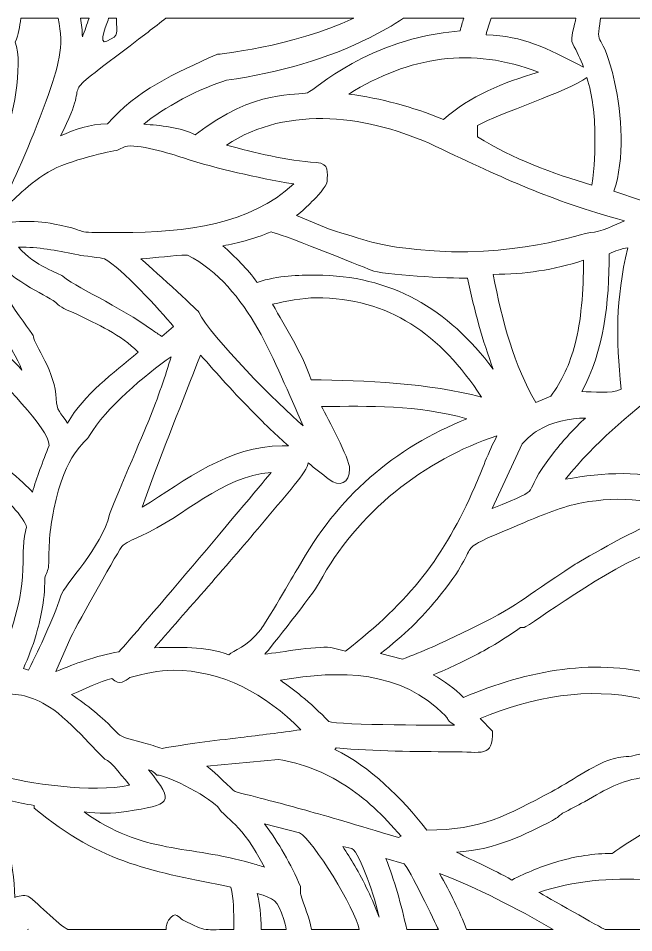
# Model space of a CAD drawing. Header units: millimetres. Extents: x -1200 to 1200, y -594 to 590.
# Drawn here: x -362 to 435, y -594 to 590 of the extents above; entities that cross this region are included whole.
import ezdxf

# ---------------------------------------------------------------- set-up
doc = ezdxf.new("R2010")
doc.units = ezdxf.units.MM
doc.header["$MEASUREMENT"] = 0
doc.layers.add('Layer 1', color=7, linetype='Continuous')

msp = doc.modelspace()

# ---------------------------------------------------------------- linework, layer by layer
at = {"layer": 'Layer 1', "color": 250, "lineweight": 20}
for points, knots in [([(-358.5241, 589.9734), (-358.5241, 589.9734), (-310.2887, 589.9734), (-310.2887, 589.9734), (-301.9606, 552.4714), (-309.5792, 528.7418), (-325.7644, 483.1312), (-345.0599, 428.7555), (-372.9851, 369.0351), (-379.4653, 355.6453), (-380.9312, 352.8625), (-379.518, 349.6186), (-376.6926, 348.9225), (-376.6926, 348.9225), (-376.6926, 348.9216), (-376.6926, 348.9216), (-372.7638, 348.0292), (-347.9184, 378.2642), (-317.6642, 393.8626), (-287.7162, 409.3031), (-233.4444, 419.065), (-232.3996, 419.6015), (-232.3996, 419.6015), (-223.5967, 424.1252), (-223.5967, 424.1252), (-208.3727, 427.7729), (-164.7177, 414.7876), (-147.8454, 409.2455), (-101.6282, 394.0642), (-55.2597, 384.2562), (-5.0954, 375.488), (-61.7398, 322.9765), (-143.3998, 312.6791), (-229.4936, 312.6791), (-304.2314, 312.6791), (-258.8467, 312.7818), (-315.1029, 323.6521), (-345.0953, 329.4476), (-366.3067, 326.6071), (-395.5984, 323.2612), (-395.5984, 323.2612), (-395.5984, 403.5807), (-395.5984, 403.5807), (-395.5984, 404.7527), (-394.012, 408.3123), (-391.8537, 413.1576), (-389.004, 419.5542), (-384.2113, 438.9408), (-377.5854, 445.395), (-371.4272, 451.3934), (-354.3513, 530.7346), (-365.9003, 559.1996), (-361.0566, 569.2129), (-360.1328, 578.9162), (-358.5241, 589.9734)], [0, 0, 0, 0, 0.055555556, 0.055555556, 0.055555556, 0.111111111, 0.111111111, 0.111111111, 0.166666667, 0.166666667, 0.166666667, 0.222222222, 0.222222222, 0.222222222, 0.277777778, 0.277777778, 0.277777778, 0.333333333, 0.333333333, 0.333333333, 0.388888889, 0.388888889, 0.388888889, 0.444444444, 0.444444444, 0.444444444, 0.5, 0.5, 0.5, 0.555555556, 0.555555556, 0.555555556, 0.611111111, 0.611111111, 0.611111111, 0.666666667, 0.666666667, 0.666666667, 0.722222222, 0.722222222, 0.722222222, 0.777777778, 0.777777778, 0.777777778, 0.833333333, 0.833333333, 0.833333333, 0.888888889, 0.888888889, 0.888888889, 0.944444444, 0.944444444, 0.944444444, 1, 1, 1, 1]), ([(-170.693, 589.9734), (-170.693, 589.9734), (72.4977, 589.9734), (72.4977, 589.9734), (-8.2885, 552.0629), (-104.7888, 543.2928), (-104.8008, 543.2873), (-159.0206, 518.5255), (-209.4396, 496.4504), (-246.1314, 453.3225), (-270.2809, 452.9524), (-287.8476, 445.9682), (-307.0584, 437.8549), (-258.0265, 531.468), (-330.9328, 466.8338), (-193.8421, 572.1747), (-185.9106, 578.2694), (-178.0967, 584.2732), (-170.693, 589.9734)], [0, 0, 0, 0, 0.166666667, 0.166666667, 0.166666667, 0.333333333, 0.333333333, 0.333333333, 0.5, 0.5, 0.5, 0.666666667, 0.666666667, 0.666666667, 0.833333333, 0.833333333, 0.833333333, 1, 1, 1, 1]), ([(-281.1218, 589.9734), (-281.1218, 589.9734), (-270.2482, 589.9734), (-270.2482, 589.9734), (-272.8846, 581.962), (-275.7376, 574.0219), (-278.793, 566.1665), (-279.0749, 574.1686), (-279.8518, 582.1425), (-281.1218, 589.9734)], [0, 0, 0, 0, 0.333333333, 0.333333333, 0.333333333, 0.666666667, 0.666666667, 0.666666667, 1, 1, 1, 1]), ([(-244.811, 589.9734), (-244.811, 589.9734), (-234.8167, 589.9734), (-234.8167, 589.9734), (-234.8167, 569.2305), (-229.7904, 569.1419), (-247.0063, 560.2831), (-260.497, 553.3412), (-245.2997, 587.6416), (-244.811, 589.9734)], [0, 0, 0, 0, 0.333333333, 0.333333333, 0.333333333, 0.666666667, 0.666666667, 0.666666667, 1, 1, 1, 1]), ([(137.021, 589.9734), (137.021, 589.9734), (215.0109, 589.9734), (215.0109, 589.9734), (213.2866, 584.5694), (211.777, 579.1926), (210.3797, 573.6583), (88.9454, 563.5997), (24.3209, 497.6421), (12.6297, 493.521), (0.9584, 489.4069), (-55.3902, 499.8359), (-132.5677, 439.0569), (-151.5858, 448.8603), (-178.4802, 451.323), (-199.1715, 452.8969), (-177.3652, 472.1404), (-122.8522, 501.6752), (-92.0164, 509.6547), (-22.412, 519.9451), (39.6603, 538.061), (92.9247, 564.6637), (108.3755, 572.3806), (123.0832, 580.8121), (137.021, 589.9734)], [0, 0, 0, 0, 0.125, 0.125, 0.125, 0.25, 0.25, 0.25, 0.375, 0.375, 0.375, 0.5, 0.5, 0.5, 0.625, 0.625, 0.625, 0.75, 0.75, 0.75, 0.875, 0.875, 0.875, 1, 1, 1, 1]), ([(250.4256, 589.9734), (250.4256, 589.9734), (360.1234, 589.9734), (360.1234, 589.9734), (359.5489, 581.8364), (352.0674, 564.1738), (356.2983, 556.8848), (361.6807, 547.1539), (366.304, 537.0294), (370.1636, 526.5102), (319.5978, 552.5511), (293.8682, 566.4489), (243.9136, 568.7601), (245.858, 576.1571), (248.0331, 583.2278), (250.4256, 589.9734)], [0, 0, 0, 0, 0.2, 0.2, 0.2, 0.4, 0.4, 0.4, 0.6, 0.6, 0.6, 0.8, 0.8, 0.8, 1, 1, 1, 1]), ([(392.321, 589.9734), (392.321, 589.9734), (459.8678, 589.9734), (459.8678, 589.9734), (462.5818, 572.9484), (465.3845, 556.3499), (468.3736, 540.2553), (473.7586, 511.254), (479.7333, 484.0562), (486.8675, 459.2468), (486.358, 453.2761), (479.8646, 446.0318), (477.734, 440.3801), (477.734, 440.3801), (445.1477, 353.9812), (445.1477, 353.9812), (445.1477, 353.9812), (409.6234, 366.1872), (409.6234, 366.1872), (423.5788, 406.7057), (419.7517, 466.1485), (410.4852, 507.5559), (394.553, 578.7493), (384.8316, 548.1412), (392.321, 589.9734)], [0, 0, 0, 0, 0.125, 0.125, 0.125, 0.25, 0.25, 0.25, 0.375, 0.375, 0.375, 0.5, 0.5, 0.5, 0.625, 0.625, 0.625, 0.75, 0.75, 0.75, 0.875, 0.875, 0.875, 1, 1, 1, 1]), ([(188.6873, 459.039), (223.5297, 489.1231), (265.9517, 507.1114), (311.9261, 520.0536), (225.757, 553.8932), (144.817, 540.5874), (66.0953, 491.9207), (108.3265, 486.1407), (147.4263, 475.8263), (188.6873, 459.039)], [0, 0, 0, 0, 0.333333333, 0.333333333, 0.333333333, 0.666666667, 0.666666667, 0.666666667, 1, 1, 1, 1]), ([(384.8562, 438.7425), (384.8562, 465.016), (381.626, 489.5109), (374.5951, 513.1495), (349.7028, 495.464), (260.6389, 466.6047), (232.9127, 451.1317), (232.9127, 451.1317), (232.9127, 436.2902), (232.9127, 436.2902), (278.859, 408.2339), (329.8669, 388.758), (380.9356, 374.0991), (384.8554, 397.1825), (384.8562, 420.1419), (384.8562, 438.7425)], [0, 0, 0, 0, 0.2, 0.2, 0.2, 0.4, 0.4, 0.4, 0.6, 0.6, 0.6, 0.8, 0.8, 0.8, 1, 1, 1, 1]), ([(39.9528, 317.4324), (90.6347, 301.3574), (100.7108, 296.3535), (154.0292, 290.6638), (278.2375, 277.4094), (371.7101, 312.6791), (379.5268, 312.6791), (391.4155, 312.6791), (411.5611, 323.1436), (423.3731, 327.5726), (321.5359, 356.2632), (272.5528, 380.0551), (177.9568, 424.538), (94.8756, 463.6062), (-12.6769, 479.2037), (-92.2011, 425.6552), (-55.3243, 416.357), (-14.4754, 405.4125), (24.0512, 403.1105), (42.2122, 402.0254), (38.0235, 390.07), (38.0235, 378.4642), (38.0235, 372.4835), (23.6832, 358.0282), (18.4496, 352.6326), (18.4496, 352.6326), (18.4584, 352.6234), (18.4584, 352.6234), (12.6261, 346.6096), (5.9912, 340.5704), (-1.4398, 334.5075), (-1.4398, 334.5075), (39.9528, 317.4324), (39.9528, 317.4324)], [0, 0, 0, 0, 0.090909091, 0.090909091, 0.090909091, 0.181818182, 0.181818182, 0.181818182, 0.272727273, 0.272727273, 0.272727273, 0.363636364, 0.363636364, 0.363636364, 0.454545455, 0.454545455, 0.454545455, 0.545454545, 0.545454545, 0.545454545, 0.636363636, 0.636363636, 0.636363636, 0.727272727, 0.727272727, 0.727272727, 0.818181818, 0.818181818, 0.818181818, 0.909090909, 0.909090909, 0.909090909, 1, 1, 1, 1]), ([(23.862, 257.4267), (119.5352, 257.4267), (195.609, 213.9182), (253.1858, 135.8533), (239.5466, 172.2811), (228.8468, 211.7314), (220.0548, 253.345), (198.2653, 253.3344), (109.1453, 257.5566), (95.0387, 263.8323), (82.2311, 269.5299), (-28.0001, 313.43), (-34.5355, 313.3179), (-46.2769, 308.5335), (-56.9561, 304.892), (-68.1975, 301.841), (-77.207, 299.3959), (-86.5808, 297.3291), (-97.1628, 295.3515), (-80.8744, 281.6624), (-65.2258, 265.1804), (-52.4787, 248.1287), (-23.8704, 257.4249), (-0.0063, 257.4267), (23.862, 257.4267)], [0, 0, 0, 0, 0.125, 0.125, 0.125, 0.25, 0.25, 0.25, 0.375, 0.375, 0.375, 0.5, 0.5, 0.5, 0.625, 0.625, 0.625, 0.75, 0.75, 0.75, 0.875, 0.875, 0.875, 1, 1, 1, 1]), ([(-400.478, 286.6131), (-400.478, 250.7472), (-342.0125, 182.1932), (-342.0125, 177.5027), (-342.0125, 168.5241), (-312.7792, 130.2697), (-312.7792, 97.1284), (-312.7792, 82.8464), (-306.7872, 79.177), (-298.0902, 65.7285), (-276.6094, 103.7374), (-238.7426, 130.2706), (-206.7855, 157.7146), (-228.9698, 180.5981), (-259.4083, 193.7488), (-287.1115, 207.4709), (-294.1401, 210.9524), (-305.2846, 214.05), (-310.5698, 219.5001), (-323.9178, 233.2647), (-362.14, 241.0815), (-400.478, 286.6131)], [0, 0, 0, 0, 0.142857143, 0.142857143, 0.142857143, 0.285714286, 0.285714286, 0.285714286, 0.428571429, 0.428571429, 0.428571429, 0.571428571, 0.571428571, 0.571428571, 0.714285714, 0.714285714, 0.714285714, 0.857142857, 0.857142857, 0.857142857, 1, 1, 1, 1]), ([(-356.174, 293.5271), (-356.174, 293.5271), (-361.5423, 293.5271), (-361.5423, 293.5271), (-340.1219, 268.3088), (-308.1439, 260.0294), (-304.3195, 256.0743), (-293.8857, 245.2846), (-229.1471, 216.1283), (-188.0892, 186.3305), (-184.1751, 183.4898), (-180.1067, 180.8498), (-176.1223, 178.1142), (-176.1223, 178.1142), (-160.7386, 190.8059), (-160.7386, 190.8059), (-178.8654, 212.5391), (-227.8478, 266.7045), (-250.3834, 278.4441), (-253.089, 279.8536), (-278.6269, 282.4709), (-283.9545, 283.5584), (-307.932, 288.4721), (-331.7788, 293.5271), (-356.174, 293.5271)], [0, 0, 0, 0, 0.125, 0.125, 0.125, 0.25, 0.25, 0.25, 0.375, 0.375, 0.375, 0.5, 0.5, 0.5, 0.625, 0.625, 0.625, 0.75, 0.75, 0.75, 0.875, 0.875, 0.875, 1, 1, 1, 1]), ([(427.3944, 293.0132), (419.5456, 291.7494), (410.4166, 288.4964), (403.4368, 285.1806), (403.4368, 222.4828), (396.5955, 158.4855), (367.8277, 106.7098), (382.5623, 106.7098), (405.9251, 103.2537), (418.725, 109.8575), (412.6633, 178.5855), (411.2621, 222.0558), (427.3944, 293.0132)], [0, 0, 0, 0, 0.25, 0.25, 0.25, 0.5, 0.5, 0.5, 0.75, 0.75, 0.75, 1, 1, 1, 1]), ([(-142.8367, 283.4655), (-162.1626, 283.2932), (-182.3762, 279.5832), (-203.138, 278.7012), (-193.7914, 270.4252), (-129.5038, 212.5665), (-128.078, 209.6052), (-113.0041, 178.2995), (-24.788, 89.3577), (6.9882, 62.5216), (-30.5073, 144.6839), (-62.0039, 241.2462), (-142.8367, 283.4655)], [0, 0, 0, 0, 0.25, 0.25, 0.25, 0.5, 0.5, 0.5, 0.75, 0.75, 0.75, 1, 1, 1, 1]), ([(370.2334, 276.7483), (330.6694, 263.8166), (294.2638, 258.7698), (253.3006, 258.3791), (264.5353, 198.3312), (280.8838, 139.3041), (308.2583, 92.7305), (308.2583, 92.7305), (328.0266, 100.8766), (328.0266, 100.8766), (341.9468, 120.2637), (352.42, 142.0821), (359.4464, 168.6548), (366.8579, 196.6845), (370.2334, 237.0909), (370.2334, 276.7483)], [0, 0, 0, 0, 0.2, 0.2, 0.2, 0.4, 0.4, 0.4, 0.6, 0.6, 0.6, 0.8, 0.8, 0.8, 1, 1, 1, 1]), ([(-493.0457, 260.2153), (-493.0457, 204.2226), (-487.6911, 141.2857), (-464.2137, 89.0069), (-458.0534, 75.2892), (-426.7626, 41.405), (-414.6315, 41.4003), (-406.3022, 41.3972), (-404.1111, 35.0901), (-400.691, 29.0968), (-398.1795, 24.6957), (-352.7181, -12.0701), (-343.4355, -23.3897), (-338.2245, -5.2411), (-330.0916, 15.8347), (-321.8932, 36.9796), (-321.4253, 58.8523), (-387.4844, 122.9721), (-408.0223, 144.1508), (-483.6885, 222.1771), (-429.2866, 252.1174), (-420.0166, 218.8358), (-416.9133, 207.6943), (-407.3094, 200.7247), (-401.0472, 189.7752), (-384.0321, 160.0241), (-380.9711, 159.2756), (-357.0534, 134.6067), (-368.2915, 164.083), (-407.4032, 213.489), (-427.0827, 253.345), (-448.3002, 253.345), (-472.6298, 250.5389), (-493.0457, 260.2153)], [0, 0, 0, 0, 0.090909091, 0.090909091, 0.090909091, 0.181818182, 0.181818182, 0.181818182, 0.272727273, 0.272727273, 0.272727273, 0.363636364, 0.363636364, 0.363636364, 0.454545455, 0.454545455, 0.454545455, 0.545454545, 0.545454545, 0.545454545, 0.636363636, 0.636363636, 0.636363636, 0.727272727, 0.727272727, 0.727272727, 0.818181818, 0.818181818, 0.818181818, 0.909090909, 0.909090909, 0.909090909, 1, 1, 1, 1]), ([(24.0698, 228.2222), (6.1017, 227.7461), (-14.9385, 224.089), (-32.6379, 219.7589), (-15.5534, 190.1443), (6.4717, 155.2199), (17.2794, 121.781), (86.9748, 121.781), (170.72, 117.355), (238.0009, 99.5944), (185.3436, 180.903), (117.7575, 228.1527), (24.0698, 228.2222)], [0, 0, 0, 0, 0.25, 0.25, 0.25, 0.5, 0.5, 0.5, 0.75, 0.75, 0.75, 1, 1, 1, 1]), ([(474.6292, 113.5036), (424.2269, 71.9215), (387.9208, 43.8098), (346.7088, -6.8586), (396.1378, 1.827), (446.8856, 5.9983), (494.7689, -12.8477), (513.9397, 16.3914), (535.3635, 43.2148), (558.4807, 67.0508), (616.3681, 126.7362), (682.8569, 168.7099), (763.1616, 188.6161), (716.1092, 204.0209), (666.727, 199.1963), (617.0258, 184.3648), (585.7713, 175.0377), (552.6113, 161.1804), (518.1838, 143.4536), (518.1838, 143.4536), (474.6292, 113.5036), (474.6292, 113.5036)], [0, 0, 0, 0, 0.142857143, 0.142857143, 0.142857143, 0.285714286, 0.285714286, 0.285714286, 0.428571429, 0.428571429, 0.428571429, 0.571428571, 0.571428571, 0.571428571, 0.714285714, 0.714285714, 0.714285714, 0.857142857, 0.857142857, 0.857142857, 1, 1, 1, 1]), ([(-19.9939, 36.3745), (-19.9939, 36.3745), (-11.9909, 36.3745), (-11.9909, 36.3745), (-27.6302, 50.3165), (-42.2423, 64.3197), (-55.9697, 78.1669), (-55.9697, 78.1669), (-55.9697, 78.1852), (-55.9697, 78.1852), (-82.1237, 104.5664), (-105.0209, 130.3044), (-125.7243, 153.9765), (-151.1135, 89.0977), (-171.0177, 41.4508), (-201.5056, -43.0311), (-144.3047, -7.6259), (-89.7945, 36.3745), (-19.9939, 36.3745)], [0, 0, 0, 0, 0.166666667, 0.166666667, 0.166666667, 0.333333333, 0.333333333, 0.333333333, 0.5, 0.5, 0.5, 0.666666667, 0.666666667, 0.666666667, 0.833333333, 0.833333333, 0.833333333, 1, 1, 1, 1]), ([(-163.938, 151.8021), (-196.9282, 129.1515), (-249.5379, 84.4338), (-269.5093, 49.6758), (-274.9406, 40.2235), (-300.4895, 28.5364), (-315.9248, -45.7321), (-321.3215, -71.6998), (-322.5216, -96.5218), (-322.5216, -118.8751), (-322.5216, -124.1887), (-326.5647, -129.4289), (-327.3915, -134.6462), (-327.479, -167.0804), (-333.7664, -189.7556), (-338.8016, -207.9142), (-343.1159, -223.4746), (-348.9399, -236.9431), (-355.1045, -251.7798), (-355.1045, -251.7798), (-348.6588, -253.997), (-348.6588, -253.997), (-333.3403, -222.4117), (-317.6924, -191.3738), (-306.8091, -157.7979), (-301.9, -142.6529), (-253.7569, -94.6871), (-243.517, -52.4849), (-241.5543, -44.3956), (-196.8748, 58.8409), (-192.7787, 69.3082), (-180.7871, 99.9525), (-171.043, 127.3262), (-163.938, 151.8021)], [0, 0, 0, 0, 0.090909091, 0.090909091, 0.090909091, 0.181818182, 0.181818182, 0.181818182, 0.272727273, 0.272727273, 0.272727273, 0.363636364, 0.363636364, 0.363636364, 0.454545455, 0.454545455, 0.454545455, 0.545454545, 0.545454545, 0.545454545, 0.636363636, 0.636363636, 0.636363636, 0.727272727, 0.727272727, 0.727272727, 0.818181818, 0.818181818, 0.818181818, 0.909090909, 0.909090909, 0.909090909, 1, 1, 1, 1]), ([(0.5221, -121.6902), (49.9375, -30.6116), (126.0631, 34.741), (219.1843, 71.4888), (153.3494, 89.768), (93.9536, 87.5396), (30.9919, 87.5396), (38.6446, 71.7584), (67.2568, 20.5848), (67.2568, 6.7134), (67.2568, -12.7258), (53.8739, -16.9316), (40.7394, -7.0109), (31.4001, 0.05), (22.3799, 7.1891), (13.6583, 14.3775), (13.6583, 4.1969), (-17.054, -29.4461), (-38.9015, -55.7274), (-84.064, -110.0548), (-138.2094, -170.6984), (-185.4775, -224.8471), (-153.1766, -224.8471), (-120.3934, -222.2274), (-89.2941, -234.156), (-83.5006, -228.1683), (-65.4059, -224.6564), (-47.8422, -201.4594), (-41.65, -193.2811), (-5.6491, -131.6919), (0.5221, -121.6902)], [0, 0, 0, 0, 0.1, 0.1, 0.1, 0.2, 0.2, 0.2, 0.3, 0.3, 0.3, 0.4, 0.4, 0.4, 0.5, 0.5, 0.5, 0.6, 0.6, 0.6, 0.7, 0.7, 0.7, 0.8, 0.8, 0.8, 0.9, 0.9, 0.9, 1, 1, 1, 1]), ([(290.6173, 39.2177), (290.6173, 39.2177), (252.0031, -44.8373), (252.0031, -44.8373), (328.1145, -12.1366), (280.6862, -37.0887), (332.5986, 29.0358), (344.7105, 44.4641), (358.203, 58.9385), (372.686, 72.4558), (353.377, 72.291), (327.6519, 66.8872), (311.8033, 56.8315), (304.3766, 52.1191), (297.4942, 46.244), (290.6173, 39.2177)], [0, 0, 0, 0, 0.2, 0.2, 0.2, 0.4, 0.4, 0.4, 0.6, 0.6, 0.6, 0.8, 0.8, 0.8, 1, 1, 1, 1]), ([(44.6609, -225.0521), (44.6609, -225.0521), (61.8857, -229.4938), (61.8857, -229.4938), (145.4914, -164.5221), (190.0073, -106.8841), (229.3076, -16.6224), (238.9532, 5.5309), (246.5981, 27.7582), (258.1263, 49.3041), (164.8992, 19.2039), (75.9556, -50.3801), (27.8171, -141.0244), (20.3439, -155.0966), (-36.3224, -226.2524), (-42.4659, -233.3449), (-23.6667, -230.8363), (33.3978, -221.4431), (44.6609, -225.0521)], [0, 0, 0, 0, 0.166666667, 0.166666667, 0.166666667, 0.333333333, 0.333333333, 0.333333333, 0.5, 0.5, 0.5, 0.666666667, 0.666666667, 0.666666667, 0.833333333, 0.833333333, 0.833333333, 1, 1, 1, 1]), ([(-313.3901, -255.8953), (-300.1195, -250.2734), (-287.526, -245.4462), (-275.2992, -241.4118), (-260.3989, -236.4963), (-246.0757, -232.7645), (-231.7808, -230.2173), (-227.5029, -227.7493), (-46.4272, -13.2051), (-34.3912, 1.8243), (-99.1832, -2.7127), (-145.6997, -54.8816), (-203.4067, -80.3698), (-211.4239, -83.9112), (-219.4436, -87.4553), (-226.2225, -91.9699), (-231.343, -97.4751), (-283.4158, -190.5234), (-293.786, -211.4218), (-293.786, -211.4218), (-313.3901, -255.8953), (-313.3901, -255.8953)], [0, 0, 0, 0, 0.142857143, 0.142857143, 0.142857143, 0.285714286, 0.285714286, 0.285714286, 0.428571429, 0.428571429, 0.428571429, 0.571428571, 0.571428571, 0.571428571, 0.714285714, 0.714285714, 0.714285714, 0.857142857, 0.857142857, 0.857142857, 1, 1, 1, 1]), ([(-355.7188, -113.8666), (-355.7188, -108.7934), (-355.7179, -101.1886), (-355.0939, -92.8037), (-354.5123, -85.002), (-353.3776, -76.5981), (-351.1769, -69.0752), (-352.2206, -57.3345), (-382.6647, -27.8551), (-392.7004, -19.7991), (-384.971, -51.7145), (-411.4156, -120.3788), (-420.0493, -159.9768), (-437.3127, -239.1548), (-424.8317, -205.3535), (-424.8317, -253.4857), (-412.5554, -250.245), (-400.4913, -249.9917), (-388.4519, -249.9717), (-371.6883, -203.9006), (-355.7188, -167.1429), (-355.7188, -113.8666)], [0, 0, 0, 0, 0.142857143, 0.142857143, 0.142857143, 0.285714286, 0.285714286, 0.285714286, 0.428571429, 0.428571429, 0.428571429, 0.571428571, 0.571428571, 0.571428571, 0.714285714, 0.714285714, 0.714285714, 0.857142857, 0.857142857, 0.857142857, 1, 1, 1, 1]), ([(107.1708, -232.3736), (107.1708, -232.3736), (135.6881, -239.7196), (135.6881, -239.7196), (161.866, -229.8546), (186.9002, -218.7769), (210.7756, -207.0858), (297.3885, -164.6753), (281.6412, -166.8393), (359.5338, -116.9077), (368.8125, -110.9597), (450.5799, -64.0976), (462.3575, -64.0976), (487.1794, -64.0976), (504.0796, -59.0719), (512.4169, -59.0719), (471.0149, -30.5946), (416.1612, -28.5047), (368.1211, -37.3445), (368.1211, -37.3445), (368.1219, -37.3472), (368.1219, -37.3472), (343.204, -41.9358), (317.6082, -52.5032), (293.6974, -62.7124), (186.1125, -108.648), (251.2522, -75.9347), (180.0913, -162.6424), (161.3198, -185.5152), (137.8191, -208.9276), (107.1708, -232.3736)], [0, 0, 0, 0, 0.1, 0.1, 0.1, 0.2, 0.2, 0.2, 0.3, 0.3, 0.3, 0.4, 0.4, 0.4, 0.5, 0.5, 0.5, 0.6, 0.6, 0.6, 0.7, 0.7, 0.7, 0.8, 0.8, 0.8, 0.9, 0.9, 0.9, 1, 1, 1, 1]), ([(459.8978, -217.9558), (452.8208, -188.7703), (451.0438, -158.0773), (453.0587, -128.3081), (453.1066, -127.9563), (460.05, -103.0937), (460.7789, -100.465), (405.0594, -118.5988), (300.7313, -196.4893), (293.1114, -198.7983), (292.8739, -198.8703), (288.5531, -198.7329), (288.3537, -198.7983), (271.4525, -211.152), (253.3766, -222.2981), (233.5517, -232.8274), (215.8019, -242.2558), (196.646, -251.1919), (175.6686, -260.0644), (190.359, -268.2912), (202.8266, -277.3101), (214.8899, -289.3556), (297.7292, -254.1977), (387.884, -236.4983), (474.152, -262.3682), (468.3602, -247.5714), (463.4906, -232.7664), (459.8978, -217.9558)], [0, 0, 0, 0, 0.111111111, 0.111111111, 0.111111111, 0.222222222, 0.222222222, 0.222222222, 0.333333333, 0.333333333, 0.333333333, 0.444444444, 0.444444444, 0.444444444, 0.555555556, 0.555555556, 0.555555556, 0.666666667, 0.666666667, 0.666666667, 0.777777778, 0.777777778, 0.777777778, 0.888888889, 0.888888889, 0.888888889, 1, 1, 1, 1]), ([(-73.8786, -341.0839), (-48.8374, -338.0765), (-22.7099, -334.9371), (4.1158, -331.056), (-41.419, -284.8871), (-97.6809, -254.0571), (-161.2848, -254.0571), (-179.86, -254.0571), (-198.6641, -258.8086), (-217.4771, -263.6569), (-223.4014, -267.1098), (-230.1985, -275.1502), (-240.5554, -264.6137), (-256.6843, -269.1133), (-275.7208, -278.1639), (-292.9023, -285.519), (-283.0459, -292.0229), (-273.1736, -299.3526), (-263.2889, -307.506), (-219.8141, -343.3671), (-245.4182, -335.5375), (-199.7486, -348.09), (-191.0447, -350.4822), (-182.8314, -352.8971), (-175.5806, -355.3521), (-144.3968, -349.5572), (-110.2805, -345.4563), (-73.8786, -341.0839)], [0, 0, 0, 0, 0.111111111, 0.111111111, 0.111111111, 0.222222222, 0.222222222, 0.222222222, 0.333333333, 0.333333333, 0.333333333, 0.444444444, 0.444444444, 0.444444444, 0.555555556, 0.555555556, 0.555555556, 0.666666667, 0.666666667, 0.666666667, 0.777777778, 0.777777778, 0.777777778, 0.888888889, 0.888888889, 0.888888889, 1, 1, 1, 1]), ([(4.6815, -287.4154), (16.6386, -297.2793), (28.5542, -308.2952), (40.4222, -320.4556), (50.9083, -325.3985), (201.1673, -325.3193), (203.2146, -325.3193), (200.0491, -322.058), (197.3623, -322.2006), (194.6354, -317.6479), (193.7824, -316.2245), (192.7829, -314.5558), (191.2671, -312.9893), (134.1863, -254.0395), (55.1744, -253.4299), (-22.4545, -267.0751), (-13.4228, -273.1617), (-4.3769, -279.9427), (4.6815, -287.4154)], [0, 0, 0, 0, 0.166666667, 0.166666667, 0.166666667, 0.333333333, 0.333333333, 0.333333333, 0.5, 0.5, 0.5, 0.666666667, 0.666666667, 0.666666667, 0.833333333, 0.833333333, 0.833333333, 1, 1, 1, 1]), ([(446.2135, -291.0033), (375.4915, -275.5368), (304.7848, -287.9079), (236.3065, -316.4222), (236.3065, -316.4222), (252.3974, -333.0134), (252.3974, -333.0134), (252.3974, -367.5593), (239.8435, -359.5551), (199.2603, -359.5551), (153.9511, -359.5551), (99.3329, -358.8436), (49.8755, -354.6842), (49.1712, -355.405), (48.5577, -356.0192), (48.0071, -356.5423), (94.4103, -379.3106), (134.1074, -418.5661), (167.2441, -460.9705), (237.9215, -460.9705), (271.3853, -441.7493), (328.7028, -411.2898), (349.9524, -399.9974), (384.1965, -376.2996), (405.6375, -369.4919), (413.8366, -366.8884), (422.5997, -365.5597), (432.525, -365.5087), (467.0232, -355.4697), (501.2269, -355.4669), (530.5662, -355.4669), (530.5662, -355.4669), (571.555, -355.4669), (571.555, -355.4669), (549.612, -337.6042), (527.7154, -321.9729), (501.7829, -313.0467), (501.7829, -313.0467), (501.7829, -307.9197), (501.7829, -307.9197), (483.4754, -300.9555), (465.1264, -295.1388), (446.2135, -291.0033)], [0, 0, 0, 0, 0.071428571, 0.071428571, 0.071428571, 0.142857143, 0.142857143, 0.142857143, 0.214285714, 0.214285714, 0.214285714, 0.285714286, 0.285714286, 0.285714286, 0.357142857, 0.357142857, 0.357142857, 0.428571429, 0.428571429, 0.428571429, 0.5, 0.5, 0.5, 0.571428571, 0.571428571, 0.571428571, 0.642857143, 0.642857143, 0.642857143, 0.714285714, 0.714285714, 0.714285714, 0.785714286, 0.785714286, 0.785714286, 0.857142857, 0.857142857, 0.857142857, 0.928571429, 0.928571429, 0.928571429, 1, 1, 1, 1]), ([(-402.5391, -589.5217), (-402.5391, -589.5217), (-448.6436, -589.5217), (-448.6436, -589.5217), (-460.2003, -580.1061), (-472.2141, -571.1818), (-485.1143, -562.3083), (-525.4628, -531.5048), (-561.2544, -486.7305), (-561.2544, -440.405), (-561.2544, -431.9067), (-562.3373, -423.8853), (-558.8875, -416.0997), (-543.8955, -382.2645), (-513.6634, -359.5236), (-485.1126, -338.6297), (-473.1468, -329.8731), (-477.1178, -336.0266), (-464.0573, -321.2812), (-442.967, -297.4701), (-416.0831, -284.2049), (-385.4072, -284.2049), (-363.222, -284.2049), (-344.5847, -286.8302), (-321.3497, -301.7237), (-293.1188, -319.8198), (-251.5959, -369.6122), (-248.9834, -369.6122), (-243.5567, -369.6122), (-221.776, -398.0603), (-217.8721, -402.7582), (-264.3107, -413.3245), (-353.0263, -400.343), (-385.3435, -390.2277), (-418.5433, -379.8362), (-443.3875, -364.0159), (-459.8698, -342.1638), (-463.3775, -337.5111), (-470.1541, -342.9924), (-466.8483, -347.7491), (-453.1198, -367.5032), (-442.1812, -416.4167), (-437.6682, -423.0265), (-404.1037, -472.187), (-392.3097, -531.7171), (-402.5391, -589.5217)], [0, 0, 0, 0, 0.066666667, 0.066666667, 0.066666667, 0.133333333, 0.133333333, 0.133333333, 0.2, 0.2, 0.2, 0.266666667, 0.266666667, 0.266666667, 0.333333333, 0.333333333, 0.333333333, 0.4, 0.4, 0.4, 0.466666667, 0.466666667, 0.466666667, 0.533333333, 0.533333333, 0.533333333, 0.6, 0.6, 0.6, 0.666666667, 0.666666667, 0.666666667, 0.733333333, 0.733333333, 0.733333333, 0.8, 0.8, 0.8, 0.866666667, 0.866666667, 0.866666667, 0.933333333, 0.933333333, 0.933333333, 1, 1, 1, 1]), ([(10.3821, -435.3747), (39.0053, -443.3686), (72.7894, -453.32), (130.6071, -470.6986), (130.6071, -470.6986), (133.8021, -469.0556), (133.8021, -469.0556), (110.8404, -441.3738), (86.782, -419.2938), (61.1115, -402.8229), (34.3539, -385.6539), (5.8233, -374.5898), (-25.0644, -369.6332), (-25.0644, -369.6332), (-117.8513, -378.3179), (-117.8513, -378.3179), (-106.4963, -386.0051), (-85.5576, -408.5521), (-81.0579, -411.1786), (-42.724, -421.0572), (-18.5268, -427.3023), (10.3821, -435.3747)], [0, 0, 0, 0, 0.142857143, 0.142857143, 0.142857143, 0.285714286, 0.285714286, 0.285714286, 0.428571429, 0.428571429, 0.428571429, 0.571428571, 0.571428571, 0.571428571, 0.714285714, 0.714285714, 0.714285714, 0.857142857, 0.857142857, 0.857142857, 1, 1, 1, 1]), ([(338.1588, -501.3294), (360.0668, -495.0505), (383.1566, -491.2358), (407.4165, -491.099), (407.5847, -491.0448), (505.3216, -421.6715), (598.6609, -394.5218), (548.5302, -377.8384), (507.9562, -384.9281), (450.3093, -392.5088), (415.7168, -397.0578), (401.8866, -407.4652), (371.2463, -424.3133), (361.8169, -429.4976), (352.4749, -434.3221), (343.1427, -439.1284), (338.4688, -442.0429), (337.7712, -444.3988), (329.8596, -448.5084), (295.8167, -466.2004), (257.5217, -486.1005), (205.7502, -489.6264), (229.8481, -502.2499), (251.6648, -510.7683), (277.3599, -525.6939), (296.4725, -515.9713), (316.7412, -507.4679), (338.1588, -501.3294)], [0, 0, 0, 0, 0.111111111, 0.111111111, 0.111111111, 0.222222222, 0.222222222, 0.222222222, 0.333333333, 0.333333333, 0.333333333, 0.444444444, 0.444444444, 0.444444444, 0.555555556, 0.555555556, 0.555555556, 0.666666667, 0.666666667, 0.666666667, 0.777777778, 0.777777778, 0.777777778, 0.888888889, 0.888888889, 0.888888889, 1, 1, 1, 1]), ([(-193.1084, -382.8835), (-157.5398, -426.8992), (-165.6125, -428.1141), (-221.5479, -436.7444), (-240.7191, -439.7023), (-257.674, -440.1224), (-276.5471, -437.3512), (-201.0126, -492.581), (-140.2208, -480.2692), (-60.228, -503.8373), (-54.607, -505.4931), (-48.9867, -507.1517), (-43.0581, -508.7983), (-72.0557, -452.9576), (-94.549, -444.8217), (-102.0317, -432.8048), (-108.9843, -421.6395), (-167.0092, -389.7028), (-182.5839, -389.7028), (-186.1747, -385.9961), (-188.1711, -384.1574), (-193.1084, -382.8835)], [0, 0, 0, 0, 0.142857143, 0.142857143, 0.142857143, 0.285714286, 0.285714286, 0.285714286, 0.428571429, 0.428571429, 0.428571429, 0.571428571, 0.571428571, 0.571428571, 0.714285714, 0.714285714, 0.714285714, 0.857142857, 0.857142857, 0.857142857, 1, 1, 1, 1]), ([(-82.8732, -589.5217), (-123.6096, -589.5217), (-115.5088, -593.8596), (-149.1446, -577.1052), (-153.4598, -574.9558), (-158.0654, -563.8008), (-167.1454, -577.8324), (-169.0209, -580.7304), (-170.305, -584.6417), (-170.5349, -589.5217), (-170.5349, -589.5217), (-297.4769, -589.5217), (-297.4769, -589.5217), (-308.1583, -585.9078), (-342.862, -549.0063), (-349.661, -546.3715), (-353.7613, -544.7824), (-362.6037, -546.1374), (-366.3767, -548.4337), (-366.8414, -499.6515), (-380.9854, -457.1491), (-404.6612, -413.8834), (-383.788, -421.2291), (-363.614, -425.249), (-341.1021, -429.1851), (-341.1021, -429.1851), (-341.1021, -432.5168), (-341.1021, -432.5168), (-253.0873, -506.2453), (-185.1577, -514.4568), (-86.7506, -534.7724), (-82.4923, -549.6666), (-82.8785, -566.7322), (-82.8785, -585.615), (-82.8785, -585.615), (-82.8732, -585.615), (-82.8732, -585.615), (-82.8732, -585.615), (-82.8732, -589.5217), (-82.8732, -589.5217)], [0, 0, 0, 0, 0.076923077, 0.076923077, 0.076923077, 0.153846154, 0.153846154, 0.153846154, 0.230769231, 0.230769231, 0.230769231, 0.307692308, 0.307692308, 0.307692308, 0.384615385, 0.384615385, 0.384615385, 0.461538462, 0.461538462, 0.461538462, 0.538461538, 0.538461538, 0.538461538, 0.615384615, 0.615384615, 0.615384615, 0.692307692, 0.692307692, 0.692307692, 0.769230769, 0.769230769, 0.769230769, 0.846153846, 0.846153846, 0.846153846, 0.923076923, 0.923076923, 0.923076923, 1, 1, 1, 1]), ([(79.5718, -589.5217), (79.5718, -589.5217), (18.0642, -589.5217), (18.0642, -589.5217), (14.6453, -574.166), (8.7643, -558.9839), (3.9161, -544.8806), (3.5289, -543.7545), (4.038, -535.2492), (3.5537, -534.0835), (-8.7977, -504.3599), (-24.494, -477.9622), (-42.784, -453.0348), (-42.784, -453.0348), (2.3897, -464.6749), (2.3897, -464.6749), (19.9092, -473.7398), (75.0308, -563.7653), (79.5718, -589.5217)], [0, 0, 0, 0, 0.166666667, 0.166666667, 0.166666667, 0.333333333, 0.333333333, 0.333333333, 0.5, 0.5, 0.5, 0.666666667, 0.666666667, 0.666666667, 0.833333333, 0.833333333, 0.833333333, 1, 1, 1, 1]), ([(73.9437, -507.169), (85.5324, -527.0886), (96.8494, -551.0242), (105.5915, -573.5538), (100.1395, -549.6724), (81.6383, -492.085), (70.1442, -484.73), (70.1442, -484.73), (58.3779, -482.3031), (58.3779, -482.3031), (63.5756, -489.9781), (68.7645, -498.2673), (73.9437, -507.169)], [0, 0, 0, 0, 0.25, 0.25, 0.25, 0.5, 0.5, 0.5, 0.75, 0.75, 0.75, 1, 1, 1, 1]), ([(182.2062, -589.5217), (182.2062, -589.5217), (141.2588, -589.5217), (141.2588, -589.5217), (134.2718, -557.7142), (124.9294, -525.0774), (114.252, -497.6049), (114.252, -497.6049), (137.8765, -504.5609), (137.8765, -504.5609), (143.9486, -509.429), (178.6209, -581.7982), (182.2062, -589.5217)], [0, 0, 0, 0, 0.25, 0.25, 0.25, 0.5, 0.5, 0.5, 0.75, 0.75, 0.75, 1, 1, 1, 1]), ([(331.0087, -589.5217), (331.0087, -589.5217), (218.723, -589.5217), (218.723, -589.5217), (209.7364, -566.1342), (197.8671, -542.1881), (183.638, -517.0512), (232.6559, -535.9265), (282.4948, -561.83), (331.0087, -589.5217)], [0, 0, 0, 0, 0.333333333, 0.333333333, 0.333333333, 0.666666667, 0.666666667, 0.666666667, 1, 1, 1, 1]), ([(705.8345, -589.5217), (705.8345, -589.5217), (398.0048, -589.5217), (398.0048, -589.5217), (394.471, -588.4908), (319.5281, -545.5991), (312.4546, -541.7092), (400.5365, -511.341), (504.8867, -525.3439), (600.3552, -552.8991), (600.3552, -552.8991), (599.5562, -553.723), (599.5562, -553.723), (599.5562, -553.723), (600.7175, -553.0048), (600.7175, -553.0048), (633.8624, -562.5872), (668.9025, -574.724), (705.8345, -589.5217)], [0, 0, 0, 0, 0.166666667, 0.166666667, 0.166666667, 0.333333333, 0.333333333, 0.333333333, 0.5, 0.5, 0.5, 0.666666667, 0.666666667, 0.666666667, 0.833333333, 0.833333333, 0.833333333, 1, 1, 1, 1]), ([(-14.7865, -589.5217), (-14.7865, -589.5217), (-47.2827, -589.5217), (-47.2827, -589.5217), (-47.5663, -571.6209), (-49.2792, -555.8955), (-52.4212, -542.8939), (-30.0543, -550.575), (-26.325, -549.9709), (-18.1149, -576.7844), (-16.882, -580.8115), (-15.7887, -585.0664), (-14.7865, -589.5217)], [0, 0, 0, 0, 0.25, 0.25, 0.25, 0.5, 0.5, 0.5, 0.75, 0.75, 0.75, 1, 1, 1, 1]), ([(-349.1829, -589.5217), (-349.1829, -589.5217), (-349.3968, -589.5217), (-349.3968, -589.5217), (-349.3968, -589.5217), (-349.3455, -589.3631), (-349.3455, -589.3631), (-349.3455, -589.3631), (-349.1829, -589.5217), (-349.1829, -589.5217)], [0, 0, 0, 0, 0.333333333, 0.333333333, 0.333333333, 0.666666667, 0.666666667, 0.666666667, 1, 1, 1, 1])]:
    msp.add_open_spline(points, degree=3, knots=knots, dxfattribs=at)

doc.saveas('drawing.dxf')
